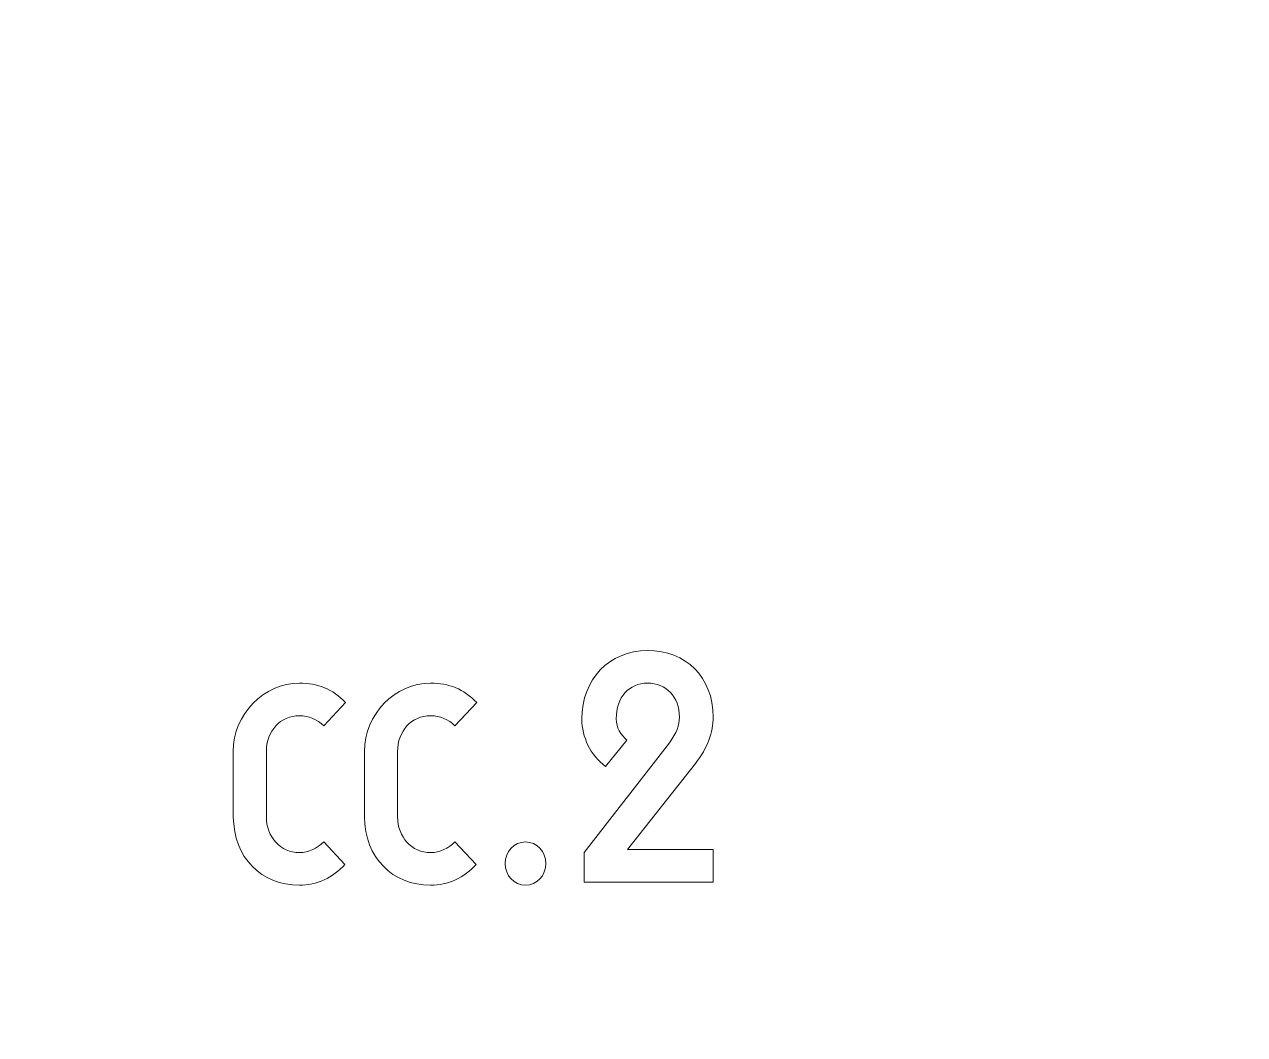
# Model space of a CAD drawing. Extents: x 246 to 922, y -755 to -114.
# Drawn here: x 433.99 to 480.61, y -346.88 to -308.26 of the extents above; entities that cross this region are included whole.
import ezdxf

# ---------------------------------------------------------------- set-up
doc = ezdxf.new("R2010")
doc.units = 0
doc.header["$MEASUREMENT"] = 0
doc.layers.add('laser_marking', color=7, linetype='Continuous', lineweight=0)
doc.layers.add('レイヤー 1', color=7, linetype='Continuous', lineweight=0)

# ---------------------------------------------------------------- blocks, each defined once
blk = doc.blocks.new('Block_0')
at = {"layer": 'レイヤー 1', "color": 7, "lineweight": 9}
blk.add_open_spline([(849.484, -597.413), (849.484, -597.413), (849.485, -755.493), (849.485, -755.493), (849.485, -755.493), (904.59, -755.389), (904.59, -755.389), (914.293, -755.37), (921.421, -747.834), (922.353, -738.227), (922.353, -738.227), (922.342, -133.156), (922.342, -133.156), (922.342, -123.344), (914.288, -115.499), (904.511, -115.499), (904.511, -115.499), (267.972, -115.512), (267.972, -115.512), (256.027, -114.198), (246.527, -120.932), (245.642, -133.065), (245.642, -133.065), (245.642, -736.617), (245.642, -736.617), (245.578, -746.711), (252.914, -755.296), (263.021, -755.323), (263.021, -755.323), (317.803, -755.472), (317.803, -755.472), (317.803, -755.472), (317.842, -597.12), (317.842, -597.12), (317.842, -597.12), (373.605, -541.724), (373.605, -541.724), (373.605, -541.724), (793.567, -542.245), (793.567, -542.245), (793.567, -542.245), (849.484, -597.413), (849.484, -597.413)], degree=3, knots=[0, 0, 0, 0, 1, 1, 1, 2, 2, 2, 3, 3, 3, 4, 4, 4, 5, 5, 5, 6, 6, 6, 7, 7, 7, 8, 8, 8, 9, 9, 9, 10, 10, 10, 11, 11, 11, 12, 12, 12, 13, 13, 13, 14, 14, 14, 14], dxfattribs=at)
blk = doc.blocks.new('Block_26')
at = {"layer": 'laser_marking'}
for points, knots in [([(458.637, -335.721), (458.908, -335.361), (459.021, -335.049), (459.021, -334.737), (459.021, -333.97), (458.501, -333.442), (457.801, -333.442), (457.101, -333.442), (456.604, -333.97), (456.604, -334.81), (456.604, -335.145), (456.785, -335.409), (457.011, -335.625), (457.011, -335.625), (456.198, -336.632), (456.198, -336.632), (455.611, -336.177), (455.294, -335.505), (455.294, -334.81), (455.294, -333.298), (456.333, -332.195), (457.801, -332.195), (459.269, -332.195), (460.308, -333.202), (460.308, -334.737), (460.308, -335.313), (460.104, -335.913), (459.63, -336.512), (459.63, -336.512), (457.033, -339.799), (457.033, -339.799), (457.033, -339.799), (460.308, -339.799), (460.308, -339.799), (460.308, -339.799), (460.308, -341.046), (460.308, -341.046), (460.308, -341.046), (455.385, -341.046), (455.385, -341.046), (455.385, -341.046), (455.385, -339.918), (455.385, -339.918), (455.385, -339.918), (458.637, -335.721), (458.637, -335.721)], [0, 0, 0, 0, 1, 1, 1, 2, 2, 2, 3, 3, 3, 4, 4, 4, 5, 5, 5, 6, 6, 6, 7, 7, 7, 8, 8, 8, 9, 9, 9, 10, 10, 10, 11, 11, 11, 12, 12, 12, 13, 13, 13, 14, 14, 14, 15, 15, 15, 15]), ([(441.973, -338.551), (441.973, -338.551), (441.973, -336.057), (441.973, -336.057), (441.973, -334.617), (443.147, -333.442), (444.502, -333.442), (445.202, -333.442), (445.767, -333.658), (446.264, -334.186), (446.264, -334.186), (445.428, -335.073), (445.428, -335.073), (445.18, -334.833), (444.863, -334.689), (444.502, -334.689), (443.779, -334.689), (443.237, -335.265), (443.237, -336.057), (443.237, -336.057), (443.237, -338.551), (443.237, -338.551), (443.237, -339.319), (443.779, -339.918), (444.502, -339.918), (444.863, -339.918), (445.18, -339.75), (445.428, -339.511), (445.428, -339.511), (446.241, -340.374), (446.241, -340.374), (445.79, -340.878), (445.157, -341.166), (444.502, -341.166), (443.034, -341.166), (441.996, -340.11), (441.973, -338.551)], [0, 0, 0, 0, 1, 1, 1, 2, 2, 2, 3, 3, 3, 4, 4, 4, 5, 5, 5, 6, 6, 6, 7, 7, 7, 8, 8, 8, 9, 9, 9, 10, 10, 10, 11, 11, 11, 12, 12, 12, 12]), ([(446.985, -338.551), (446.985, -338.551), (446.985, -336.057), (446.985, -336.057), (446.985, -334.617), (448.16, -333.442), (449.515, -333.442), (450.215, -333.442), (450.779, -333.658), (451.276, -334.186), (451.276, -334.186), (450.441, -335.073), (450.441, -335.073), (450.192, -334.833), (449.876, -334.689), (449.515, -334.689), (448.792, -334.689), (448.25, -335.265), (448.25, -336.057), (448.25, -336.057), (448.25, -338.551), (448.25, -338.551), (448.25, -339.319), (448.792, -339.918), (449.515, -339.918), (449.876, -339.918), (450.192, -339.75), (450.441, -339.511), (450.441, -339.511), (451.254, -340.374), (451.254, -340.374), (450.802, -340.878), (450.17, -341.166), (449.515, -341.166), (448.047, -341.166), (447.008, -340.11), (446.985, -338.551)], [0, 0, 0, 0, 1, 1, 1, 2, 2, 2, 3, 3, 3, 4, 4, 4, 5, 5, 5, 6, 6, 6, 7, 7, 7, 8, 8, 8, 9, 9, 9, 10, 10, 10, 11, 11, 11, 12, 12, 12, 12]), ([(452.359, -340.338), (452.359, -339.882), (452.709, -339.511), (453.139, -339.511), (453.567, -339.511), (453.917, -339.882), (453.917, -340.338), (453.917, -340.794), (453.567, -341.166), (453.139, -341.166), (452.709, -341.166), (452.359, -340.794), (452.359, -340.338)], [0, 0, 0, 0, 1, 1, 1, 2, 2, 2, 3, 3, 3, 4, 4, 4, 4])]:
    blk.add_open_spline(points, degree=3, knots=knots, dxfattribs=at)

msp = doc.modelspace()

# ---------------------------------------------------------------- block references
at = {"layer": 'laser_marking'}
msp.add_blockref('Block_26', (0, 0), dxfattribs=at)
at = {"layer": 'レイヤー 1'}
msp.add_blockref('Block_0', (0, 0), dxfattribs=at)

doc.saveas('drawing.dxf')
